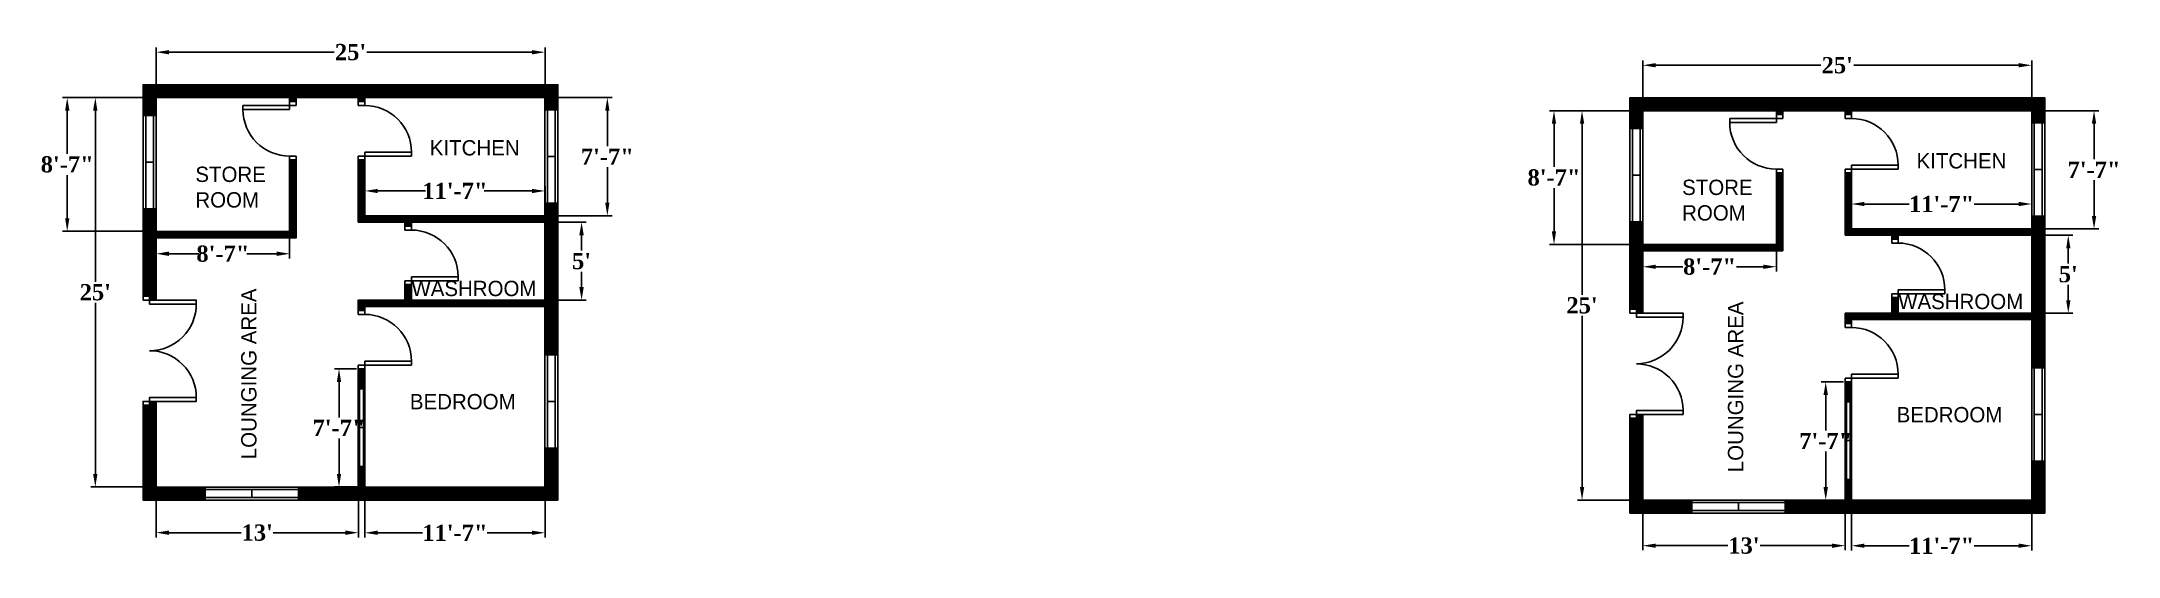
# Model space of a CAD drawing. Header units: inches. Extents: x 1925 to 3527, y 1908 to 4091.
# Drawn here: x 1925 to 3527, y 1908 to 2305 of the extents above.
import ezdxf

# ---------------------------------------------------------------- set-up
doc = ezdxf.new("R2010")
doc.units = ezdxf.units.IN
doc.header["$MEASUREMENT"] = 0
doc.styles.get("Standard").update_dxf_attribs({"font": 'timesbd.ttf'})
doc.dimstyles.get("Standard").update_dxf_attribs({"dimscale": 20, "dimtxt": 0.625, "dimasz": 0.5, "dimexe": 0.18, "dimexo": 0.0625, "dimgap": 0.09, "dimtad": 0, "dimtih": 1, "dimtoh": 1, "dimdec": 1, "dimzin": 0, "dimdsep": 46, "dimlunit": 4, "dimtxsty": 'Standard', "dimcen": 0.09, "dimadec": 0, "dimazin": 0, "dimtfac": 1, "dimtdec": 1, "dimtofl": 0, "dimtmove": 0, "dimatfit": 3, "dimfxl": 1, "dimtolj": 1, "dimtzin": 0, "dimarcsym": 0})

# ---------------------------------------------------------------- blocks, each defined once
blk = doc.blocks.new('*D11')
at = {"color": 0, "lineweight": -2, "transparency": 16777216}
for p, q in [((2168.1, 2052.4), (2150.9, 2052.4)), ((2154.5, 2042.4), (2154.5, 2014.9)), ((2154.5, 1971.4), (2154.5, 1998.8)), ((2168.1, 1961.4), (2150.9, 1961.4))]:
    blk.add_line(p, q, dxfattribs=at)
at = {"color": 0, "transparency": 16777216}
for points in [[(2152.8, 2042.4), (2156.1, 2042.4), (2154.5, 2052.4)], [(2152.8, 1971.4), (2156.1, 1971.4), (2154.5, 1961.4)]]:
    blk.add_solid(points, dxfattribs=at)
at = {"layer": 'Defpoints', "color": 0, "transparency": 16777216}
for p in [(2169.4, 2052.4), (2154.5, 1961.4), (2169.4, 1961.4)]:
    blk.add_point(p, dxfattribs=at)
at = {"color": 0, "transparency": 16777216, "insert": (2154.5, 2006.9), "char_height": 12.5, "attachment_point": 5}
blk.add_mtext('\\A1;7\'-7"', dxfattribs=at)
blk = doc.blocks.new('*D13')
at = {"color": 0, "lineweight": -2, "transparency": 16777216}
for p, q in [((2013.4, 2262.6), (2013.4, 2300)), ((2023.4, 2296.4), (2150.8, 2296.4)), ((2303.4, 2296.4), (2175.9, 2296.4)), ((2313.4, 2262.6), (2313.4, 2300))]:
    blk.add_line(p, q, dxfattribs=at)
at = {"color": 0, "transparency": 16777216}
for points in [[(2023.4, 2298), (2023.4, 2294.7), (2013.4, 2296.4)], [(2303.4, 2298), (2303.4, 2294.7), (2313.4, 2296.4)]]:
    blk.add_solid(points, dxfattribs=at)
at = {"layer": 'Defpoints', "color": 0, "transparency": 16777216}
for p in [(2313.4, 2296.4), (2013.4, 2261.4), (2313.4, 2261.4)]:
    blk.add_point(p, dxfattribs=at)
at = {"color": 0, "transparency": 16777216, "insert": (2163.4, 2296.4), "char_height": 12.5, "attachment_point": 5}
blk.add_mtext("\\A1;25'", dxfattribs=at)
blk = doc.blocks.new('*D14')
at = {"color": 0, "lineweight": -2, "transparency": 16777216}
for p, q in [((2012.1, 2261.4), (1962.9, 2261.4)), ((1966.5, 2251.4), (1966.5, 2119.5)), ((1966.5, 1971.4), (1966.5, 2103.2)), ((2012.1, 1961.4), (1962.9, 1961.4))]:
    blk.add_line(p, q, dxfattribs=at)
at = {"color": 0, "transparency": 16777216}
for points in [[(1964.8, 2251.4), (1968.1, 2251.4), (1966.5, 2261.4)], [(1964.8, 1971.4), (1968.1, 1971.4), (1966.5, 1961.4)]]:
    blk.add_solid(points, dxfattribs=at)
at = {"layer": 'Defpoints', "color": 0, "transparency": 16777216}
for p in [(2013.4, 2261.4), (1966.5, 1961.4), (2013.4, 1961.4)]:
    blk.add_point(p, dxfattribs=at)
at = {"color": 0, "transparency": 16777216, "insert": (1966.5, 2111.4), "char_height": 12.5, "attachment_point": 5}
blk.add_mtext("\\A1;25'", dxfattribs=at)
blk = doc.blocks.new('*D15')
at = {"color": 0, "lineweight": -2, "transparency": 16777216}
for p, q in [((2314.6, 2165.4), (2345.2, 2165.4)), ((2341.6, 2155.4), (2341.6, 2143.5)), ((2341.6, 2115.4), (2341.6, 2127.2)), ((2314.6, 2105.4), (2345.2, 2105.4))]:
    blk.add_line(p, q, dxfattribs=at)
at = {"color": 0, "transparency": 16777216}
for points in [[(2339.9, 2155.4), (2343.3, 2155.4), (2341.6, 2165.4)], [(2339.9, 2115.4), (2343.3, 2115.4), (2341.6, 2105.4)]]:
    blk.add_solid(points, dxfattribs=at)
at = {"layer": 'Defpoints', "color": 0, "transparency": 16777216}
for p in [(2313.4, 2165.4), (2313.4, 2105.4), (2341.6, 2105.4)]:
    blk.add_point(p, dxfattribs=at)
at = {"color": 0, "transparency": 16777216, "insert": (2341.6, 2135.4), "char_height": 12.5, "attachment_point": 5}
blk.add_mtext("\\A1;5'", dxfattribs=at)
blk = doc.blocks.new('*D17')
at = {"color": 0, "lineweight": -2, "transparency": 16777216}
for p, q in [((2012.1, 2261.4), (1941.2, 2261.4)), ((1944.8, 2251.4), (1944.8, 2218)), ((1944.8, 2168.4), (1944.8, 2201.7)), ((2012.1, 2158.4), (1941.2, 2158.4))]:
    blk.add_line(p, q, dxfattribs=at)
at = {"color": 0, "transparency": 16777216}
for points in [[(1943.2, 2251.4), (1946.5, 2251.4), (1944.8, 2261.4)], [(1943.2, 2168.4), (1946.5, 2168.4), (1944.8, 2158.4)]]:
    blk.add_solid(points, dxfattribs=at)
at = {"layer": 'Defpoints', "color": 0, "transparency": 16777216}
for p in [(1944.8, 2261.4), (2013.4, 2261.4), (2013.4, 2158.4)]:
    blk.add_point(p, dxfattribs=at)
at = {"color": 0, "transparency": 16777216, "insert": (1944.8, 2209.9), "char_height": 12.5, "attachment_point": 5}
blk.add_mtext('\\A1;8\'-7"', dxfattribs=at)
blk = doc.blocks.new('*D18')
at = {"color": 0, "lineweight": -2, "transparency": 16777216}
for p, q in [((2013.4, 2157.1), (2013.4, 2137.5)), ((2116.4, 2157.1), (2116.4, 2137.5)), ((2023.4, 2141.1), (2046.4, 2141.1)), ((2106.4, 2141.1), (2083.3, 2141.1))]:
    blk.add_line(p, q, dxfattribs=at)
at = {"color": 0, "transparency": 16777216}
for points in [[(2023.4, 2142.8), (2023.4, 2139.4), (2013.4, 2141.1)], [(2106.4, 2142.8), (2106.4, 2139.4), (2116.4, 2141.1)]]:
    blk.add_solid(points, dxfattribs=at)
at = {"layer": 'Defpoints', "color": 0, "transparency": 16777216}
for p in [(2013.4, 2158.4), (2116.4, 2158.4), (2116.4, 2141.1)]:
    blk.add_point(p, dxfattribs=at)
at = {"color": 0, "transparency": 16777216, "insert": (2064.9, 2141.1), "char_height": 12.5, "attachment_point": 5}
blk.add_mtext('\\A1;8\'-7"', dxfattribs=at)
blk = doc.blocks.new('*D19')
at = {"color": 0, "lineweight": -2, "transparency": 16777216}
for p, q in [((2174.4, 2171.6), (2174.4, 2193.1)), ((2184.4, 2189.5), (2221.2, 2189.5)), ((2303.4, 2189.5), (2266.5, 2189.5)), ((2313.4, 2171.6), (2313.4, 2193.1))]:
    blk.add_line(p, q, dxfattribs=at)
at = {"color": 0, "transparency": 16777216}
for points in [[(2184.4, 2191.1), (2184.4, 2187.8), (2174.4, 2189.5)], [(2303.4, 2191.1), (2303.4, 2187.8), (2313.4, 2189.5)]]:
    blk.add_solid(points, dxfattribs=at)
at = {"layer": 'Defpoints', "color": 0, "transparency": 16777216}
for p in [(2313.4, 2189.5), (2174.4, 2170.4), (2313.4, 2170.4)]:
    blk.add_point(p, dxfattribs=at)
at = {"color": 0, "transparency": 16777216, "insert": (2243.9, 2189.5), "char_height": 12.5, "attachment_point": 5}
blk.add_mtext('\\A1;11\'-7"', dxfattribs=at)
blk = doc.blocks.new('*D20')
at = {"color": 0, "lineweight": -2, "transparency": 16777216}
for p, q in [((2314.6, 2261.4), (2365.1, 2261.4)), ((2361.5, 2251.4), (2361.5, 2224)), ((2361.5, 2180.4), (2361.5, 2207.7)), ((2314.6, 2170.4), (2365.1, 2170.4))]:
    blk.add_line(p, q, dxfattribs=at)
at = {"color": 0, "transparency": 16777216}
for points in [[(2359.8, 2251.4), (2363.1, 2251.4), (2361.5, 2261.4)], [(2359.8, 2180.4), (2363.1, 2180.4), (2361.5, 2170.4)]]:
    blk.add_solid(points, dxfattribs=at)
at = {"layer": 'Defpoints', "color": 0, "transparency": 16777216}
for p in [(2313.4, 2261.4), (2313.4, 2170.4), (2361.5, 2170.4)]:
    blk.add_point(p, dxfattribs=at)
at = {"color": 0, "transparency": 16777216, "insert": (2361.5, 2215.9), "char_height": 12.5, "attachment_point": 5}
blk.add_mtext('\\A1;7\'-7"', dxfattribs=at)
blk = doc.blocks.new('*D21')
at = {"color": 0, "lineweight": -2, "transparency": 16777216}
for p, q in [((2174.4, 1960.1), (2174.4, 1922.5)), ((2313.4, 1960.1), (2313.4, 1922.5)), ((2184.4, 1926.1), (2218.8, 1926.1)), ((2303.4, 1926.1), (2268.9, 1926.1))]:
    blk.add_line(p, q, dxfattribs=at)
at = {"color": 0, "transparency": 16777216}
for points in [[(2184.4, 1927.8), (2184.4, 1924.5), (2174.4, 1926.1)], [(2303.4, 1927.8), (2303.4, 1924.5), (2313.4, 1926.1)]]:
    blk.add_solid(points, dxfattribs=at)
at = {"layer": 'Defpoints', "color": 0, "transparency": 16777216}
for p in [(2174.4, 1961.4), (2313.4, 1961.4), (2313.4, 1926.1)]:
    blk.add_point(p, dxfattribs=at)
at = {"color": 0, "transparency": 16777216, "insert": (2243.9, 1926.1), "char_height": 12.5, "attachment_point": 5}
blk.add_mtext('\\A1;11\'-7"', dxfattribs=at)
blk = doc.blocks.new('*D22')
at = {"color": 0, "lineweight": -2, "transparency": 16777216}
for p, q in [((2013.4, 1960.1), (2013.4, 1922.6)), ((2169.4, 1960.1), (2169.4, 1922.6)), ((2023.4, 1926.2), (2079, 1926.2)), ((2159.4, 1926.2), (2103.8, 1926.2))]:
    blk.add_line(p, q, dxfattribs=at)
at = {"color": 0, "transparency": 16777216}
for points in [[(2023.4, 1927.9), (2023.4, 1924.5), (2013.4, 1926.2)], [(2159.4, 1927.9), (2159.4, 1924.5), (2169.4, 1926.2)]]:
    blk.add_solid(points, dxfattribs=at)
at = {"layer": 'Defpoints', "color": 0, "transparency": 16777216}
for p in [(2013.4, 1961.4), (2169.4, 1961.4), (2169.4, 1926.2)]:
    blk.add_point(p, dxfattribs=at)
at = {"color": 0, "transparency": 16777216, "insert": (2091.4, 1926.2), "char_height": 12.5, "attachment_point": 5}
blk.add_mtext("\\A1;13'", dxfattribs=at)
blk = doc.blocks.new('*D30')
at = {"color": 0, "lineweight": -2, "transparency": 16777216}
for p, q in [((3315.1, 2042.3), (3297.8, 2042.3)), ((3301.4, 2032.3), (3301.4, 2005)), ((3301.4, 1961.3), (3301.4, 1988.7)), ((3315.1, 1951.3), (3297.8, 1951.3))]:
    blk.add_line(p, q, dxfattribs=at)
at = {"color": 0, "transparency": 16777216}
for points in [[(3299.7, 2032.3), (3303.1, 2032.3), (3301.4, 2042.3)], [(3299.7, 1961.3), (3303.1, 1961.3), (3301.4, 1951.3)]]:
    blk.add_solid(points, dxfattribs=at)
at = {"layer": 'Defpoints', "color": 0, "transparency": 16777216}
for p in [(3316.3, 2042.3), (3301.4, 1951.3), (3316.3, 1951.3)]:
    blk.add_point(p, dxfattribs=at)
at = {"color": 0, "transparency": 16777216, "insert": (3301.4, 1996.8), "char_height": 12.5, "attachment_point": 5}
blk.add_mtext('\\A1;7\'-7"', dxfattribs=at)
blk = doc.blocks.new('*D31')
at = {"color": 0, "lineweight": -2, "transparency": 16777216}
for p, q in [((3160.3, 2252.6), (3160.3, 2289.9)), ((3170.3, 2286.3), (3297.5, 2286.3)), ((3450.3, 2286.3), (3323.1, 2286.3)), ((3460.3, 2252.6), (3460.3, 2289.9))]:
    blk.add_line(p, q, dxfattribs=at)
at = {"color": 0, "transparency": 16777216}
for points in [[(3170.3, 2288), (3170.3, 2284.7), (3160.3, 2286.3)], [(3450.3, 2288), (3450.3, 2284.7), (3460.3, 2286.3)]]:
    blk.add_solid(points, dxfattribs=at)
at = {"layer": 'Defpoints', "color": 0, "transparency": 16777216}
for p in [(3460.3, 2286.3), (3160.3, 2251.3), (3460.3, 2251.3)]:
    blk.add_point(p, dxfattribs=at)
at = {"color": 0, "transparency": 16777216, "insert": (3310.3, 2286.3), "char_height": 12.5, "attachment_point": 5}
blk.add_mtext("\\A1;25'", dxfattribs=at)
blk = doc.blocks.new('*D25')
at = {"color": 0, "lineweight": -2, "transparency": 16777216}
for p, q in [((3159.1, 2251.3), (3109.8, 2251.3)), ((3113.4, 2241.3), (3113.4, 2109.5)), ((3113.4, 1961.3), (3113.4, 2093.2)), ((3159.1, 1951.3), (3109.8, 1951.3))]:
    blk.add_line(p, q, dxfattribs=at)
at = {"color": 0, "transparency": 16777216}
for points in [[(3111.8, 2241.3), (3115.1, 2241.3), (3113.4, 2251.3)], [(3111.8, 1961.3), (3115.1, 1961.3), (3113.4, 1951.3)]]:
    blk.add_solid(points, dxfattribs=at)
at = {"layer": 'Defpoints', "color": 0, "transparency": 16777216}
for p in [(3160.3, 2251.3), (3113.4, 1951.3), (3160.3, 1951.3)]:
    blk.add_point(p, dxfattribs=at)
at = {"color": 0, "transparency": 16777216, "insert": (3113.4, 2101.3), "char_height": 12.5, "attachment_point": 5}
blk.add_mtext("\\A1;25'", dxfattribs=at)
blk = doc.blocks.new('*D26')
at = {"color": 0, "lineweight": -2, "transparency": 16777216}
for p, q in [((3461.6, 2155.3), (3492.1, 2155.3)), ((3488.5, 2145.3), (3488.5, 2133.5)), ((3488.5, 2105.3), (3488.5, 2117.2)), ((3461.6, 2095.3), (3492.1, 2095.3))]:
    blk.add_line(p, q, dxfattribs=at)
at = {"color": 0, "transparency": 16777216}
for points in [[(3486.9, 2145.3), (3490.2, 2145.3), (3488.5, 2155.3)], [(3486.9, 2105.3), (3490.2, 2105.3), (3488.5, 2095.3)]]:
    blk.add_solid(points, dxfattribs=at)
at = {"layer": 'Defpoints', "color": 0, "transparency": 16777216}
for p in [(3460.3, 2155.3), (3460.3, 2095.3), (3488.5, 2095.3)]:
    blk.add_point(p, dxfattribs=at)
at = {"color": 0, "transparency": 16777216, "insert": (3488.5, 2125.3), "char_height": 12.5, "attachment_point": 5}
blk.add_mtext("\\A1;5'", dxfattribs=at)
blk = doc.blocks.new('*D27')
at = {"color": 0, "lineweight": -2, "transparency": 16777216}
for p, q in [((3159.1, 2251.3), (3088.2, 2251.3)), ((3091.8, 2241.3), (3091.8, 2208)), ((3091.8, 2158.3), (3091.8, 2191.7)), ((3159.1, 2148.3), (3088.2, 2148.3))]:
    blk.add_line(p, q, dxfattribs=at)
at = {"color": 0, "transparency": 16777216}
for points in [[(3090.1, 2241.3), (3093.4, 2241.3), (3091.8, 2251.3)], [(3090.1, 2158.3), (3093.4, 2158.3), (3091.8, 2148.3)]]:
    blk.add_solid(points, dxfattribs=at)
at = {"layer": 'Defpoints', "color": 0, "transparency": 16777216}
for p in [(3091.8, 2251.3), (3160.3, 2251.3), (3160.3, 2148.3)]:
    blk.add_point(p, dxfattribs=at)
at = {"color": 0, "transparency": 16777216, "insert": (3091.8, 2199.8), "char_height": 12.5, "attachment_point": 5}
blk.add_mtext('\\A1;8\'-7"', dxfattribs=at)
blk = doc.blocks.new('*D28')
at = {"color": 0, "lineweight": -2, "transparency": 16777216}
for p, q in [((3160.3, 2147.1), (3160.3, 2127.5)), ((3263.3, 2147.1), (3263.3, 2127.5)), ((3170.3, 2131.1), (3191.1, 2131.1)), ((3253.3, 2131.1), (3232.5, 2131.1))]:
    blk.add_line(p, q, dxfattribs=at)
at = {"color": 0, "transparency": 16777216}
for points in [[(3170.3, 2132.7), (3170.3, 2129.4), (3160.3, 2131.1)], [(3253.3, 2132.7), (3253.3, 2129.4), (3263.3, 2131.1)]]:
    blk.add_solid(points, dxfattribs=at)
at = {"layer": 'Defpoints', "color": 0, "transparency": 16777216}
for p in [(3160.3, 2148.3), (3263.3, 2148.3), (3263.3, 2131.1)]:
    blk.add_point(p, dxfattribs=at)
at = {"color": 0, "transparency": 16777216, "insert": (3211.8, 2131.1), "char_height": 12.5, "attachment_point": 5}
blk.add_mtext('\\A1;8\'-7"', dxfattribs=at)
blk = doc.blocks.new('*D29')
at = {"color": 0, "lineweight": -2, "transparency": 16777216}
for p, q in [((3321.3, 2161.6), (3321.3, 2183)), ((3331.3, 2179.4), (3365.8, 2179.4)), ((3450.3, 2179.4), (3415.8, 2179.4)), ((3460.3, 2161.6), (3460.3, 2183))]:
    blk.add_line(p, q, dxfattribs=at)
at = {"color": 0, "transparency": 16777216}
for points in [[(3331.3, 2181.1), (3331.3, 2177.8), (3321.3, 2179.4)], [(3450.3, 2181.1), (3450.3, 2177.8), (3460.3, 2179.4)]]:
    blk.add_solid(points, dxfattribs=at)
at = {"layer": 'Defpoints', "color": 0, "transparency": 16777216}
for p in [(3460.3, 2179.4), (3321.3, 2160.3), (3460.3, 2160.3)]:
    blk.add_point(p, dxfattribs=at)
at = {"color": 0, "transparency": 16777216, "insert": (3390.8, 2179.4), "char_height": 12.5, "attachment_point": 5}
blk.add_mtext('\\A1;11\'-7"', dxfattribs=at)
blk = doc.blocks.new('*D24')
at = {"color": 0, "lineweight": -2, "transparency": 16777216}
for p, q in [((3461.6, 2251.3), (3512, 2251.3)), ((3508.4, 2241.3), (3508.4, 2214)), ((3508.4, 2170.3), (3508.4, 2197.7)), ((3461.6, 2160.3), (3512, 2160.3))]:
    blk.add_line(p, q, dxfattribs=at)
at = {"color": 0, "transparency": 16777216}
for points in [[(3506.7, 2241.3), (3510.1, 2241.3), (3508.4, 2251.3)], [(3506.7, 2170.3), (3510.1, 2170.3), (3508.4, 2160.3)]]:
    blk.add_solid(points, dxfattribs=at)
at = {"layer": 'Defpoints', "color": 0, "transparency": 16777216}
for p in [(3460.3, 2251.3), (3460.3, 2160.3), (3508.4, 2160.3)]:
    blk.add_point(p, dxfattribs=at)
at = {"color": 0, "transparency": 16777216, "insert": (3508.4, 2205.8), "char_height": 12.5, "attachment_point": 5}
blk.add_mtext('\\A1;7\'-7"', dxfattribs=at)
blk = doc.blocks.new('*D32')
at = {"color": 0, "lineweight": -2, "transparency": 16777216}
for p, q in [((3321.3, 1950.1), (3321.3, 1912.5)), ((3460.3, 1950.1), (3460.3, 1912.5)), ((3331.3, 1916.1), (3365.8, 1916.1)), ((3450.3, 1916.1), (3415.8, 1916.1))]:
    blk.add_line(p, q, dxfattribs=at)
at = {"color": 0, "transparency": 16777216}
for points in [[(3331.3, 1917.8), (3331.3, 1914.5), (3321.3, 1916.1)], [(3450.3, 1917.8), (3450.3, 1914.5), (3460.3, 1916.1)]]:
    blk.add_solid(points, dxfattribs=at)
at = {"layer": 'Defpoints', "color": 0, "transparency": 16777216}
for p in [(3321.3, 1951.3), (3460.3, 1951.3), (3460.3, 1916.1)]:
    blk.add_point(p, dxfattribs=at)
at = {"color": 0, "transparency": 16777216, "insert": (3390.8, 1916.1), "char_height": 12.5, "attachment_point": 5}
blk.add_mtext('\\A1;11\'-7"', dxfattribs=at)
blk = doc.blocks.new('*D23')
at = {"color": 0, "lineweight": -2, "transparency": 16777216}
for p, q in [((3160.3, 1950.1), (3160.3, 1912.6)), ((3316.3, 1950.1), (3316.3, 1912.6)), ((3170.3, 1916.2), (3225.9, 1916.2)), ((3306.3, 1916.2), (3250.7, 1916.2))]:
    blk.add_line(p, q, dxfattribs=at)
at = {"color": 0, "transparency": 16777216}
for points in [[(3170.3, 1917.8), (3170.3, 1914.5), (3160.3, 1916.2)], [(3306.3, 1917.8), (3306.3, 1914.5), (3316.3, 1916.2)]]:
    blk.add_solid(points, dxfattribs=at)
at = {"layer": 'Defpoints', "color": 0, "transparency": 16777216}
for p in [(3160.3, 1951.3), (3316.3, 1951.3), (3316.3, 1916.2)]:
    blk.add_point(p, dxfattribs=at)
at = {"color": 0, "transparency": 16777216, "insert": (3238.3, 1916.2), "char_height": 12.5, "attachment_point": 5}
blk.add_mtext("\\A1;13'", dxfattribs=at)

msp = doc.modelspace()

# ---------------------------------------------------------------- hatches: boundary and pattern name
at = {"true_color": 0xddb3d4}
h = msp.add_hatch(dxfattribs=at)
h.set_pattern_fill('ANSI31', color=254)
h.paths.add_polyline_path([(2323.36, 2271.36), (2003.36, 2271.36), (2003.36, 2247.63), (2013.36, 2247.63), (2013.36, 2261.36), (2116.36, 2261.36), (2116.36, 2258.36), (2121.36, 2258.36), (2121.36, 2261.36), (2169.36, 2261.36), (2169.36, 2258.36), (2174.36, 2258.36), (2174.36, 2261.36), (2313.36, 2261.36), (2313.36, 2252), (2323.36, 2252)])
h.paths.add_polyline_path([(2323.36, 2180), (2313.36, 2180), (2313.36, 2170.36), (2205.36, 2170.36), (2174.36, 2170.36), (2174.36, 2213.36), (2169.36, 2213.36), (2169.36, 2165.36), (2205.36, 2165.36), (2205.36, 2162.36), (2210.36, 2162.36), (2210.36, 2165.36), (2313.36, 2165.36), (2313.36, 2105.36), (2210.36, 2105.36), (2210.36, 2117.36), (2205.36, 2117.36), (2205.36, 2105.36), (2169.36, 2105.36), (2169.36, 2097.36), (2174.36, 2097.36), (2174.36, 2100.36), (2313.36, 2100.36), (2313.36, 2094.36), (2313.36, 2063.23), (2323.36, 2063.23)])
h.paths.add_polyline_path([(2323.36, 1991.23), (2313.36, 1991.23), (2313.36, 1961.36), (2174.36, 1961.36), (2174.36, 1977.12), (2169.36, 1977.12), (2169.36, 1961.36), (2123.14, 1961.36), (2123.14, 1951.36), (2323.36, 1951.36)])
h.paths.add_polyline_path([(2174.36, 2052.36), (2169.36, 2052.36), (2169.36, 2049.36), (2169.36, 2037.12), (2174.36, 2037.12)])
h.paths.add_polyline_path([(2013.36, 2153.36), (2121.36, 2153.36), (2121.36, 2213.36), (2116.36, 2213.36), (2116.36, 2158.36), (2013.36, 2158.36), (2013.36, 2175.63), (2003.36, 2175.63), (2003.36, 2108.36), (2008.36, 2108.36), (2008.36, 2105.36), (2013.36, 2105.36)])
h.paths.add_polyline_path([(2013.36, 2027.36), (2008.36, 2027.36), (2008.36, 2024.36), (2003.36, 2024.36), (2003.36, 1951.36), (2051.14, 1951.36), (2051.14, 1961.36), (2013.36, 1961.36)])
h = msp.add_hatch(dxfattribs=at)
h.set_pattern_fill('ANSI31', color=254)
h.set_pattern_definition([(45, (1146.94258, -10.02986), (-0.0883883476, 0.0883883476), [])])
h.paths.add_polyline_path([(3470.31, 2261.33), (3150.31, 2261.33), (3150.31, 2237.6), (3160.31, 2237.6), (3160.31, 2251.33), (3263.31, 2251.33), (3263.31, 2248.33), (3268.31, 2248.33), (3268.31, 2251.33), (3316.31, 2251.33), (3316.31, 2248.33), (3321.31, 2248.33), (3321.31, 2251.33), (3460.31, 2251.33), (3460.31, 2241.97), (3470.31, 2241.97)])
h.paths.add_polyline_path([(3470.31, 2169.97), (3460.31, 2169.97), (3460.31, 2160.33), (3352.31, 2160.33), (3321.31, 2160.33), (3321.31, 2203.33), (3316.31, 2203.33), (3316.31, 2155.33), (3352.31, 2155.33), (3352.31, 2152.33), (3357.31, 2152.33), (3357.31, 2155.33), (3460.31, 2155.33), (3460.31, 2095.33), (3357.31, 2095.33), (3357.31, 2107.33), (3352.31, 2107.33), (3352.31, 2095.33), (3316.31, 2095.33), (3316.31, 2087.33), (3321.31, 2087.33), (3321.31, 2090.33), (3460.31, 2090.33), (3460.31, 2084.33), (3460.31, 2053.2), (3470.31, 2053.2)])
h.paths.add_polyline_path([(3470.31, 1981.2), (3460.31, 1981.2), (3460.31, 1951.33), (3321.31, 1951.33), (3321.31, 1967.09), (3316.31, 1967.09), (3316.31, 1951.33), (3270.09, 1951.33), (3270.09, 1941.33), (3470.31, 1941.33)])
h.paths.add_polyline_path([(3321.31, 2042.33), (3316.31, 2042.33), (3316.31, 2039.33), (3316.31, 2027.09), (3321.31, 2027.09)])
h.paths.add_polyline_path([(3160.31, 2143.33), (3268.31, 2143.33), (3268.31, 2203.33), (3263.31, 2203.33), (3263.31, 2148.33), (3160.31, 2148.33), (3160.31, 2165.6), (3150.31, 2165.6), (3150.31, 2098.33), (3155.31, 2098.33), (3155.31, 2095.33), (3160.31, 2095.33)])
h.paths.add_polyline_path([(3160.31, 2017.33), (3155.31, 2017.33), (3155.31, 2014.33), (3150.31, 2014.33), (3150.31, 1941.33), (3198.09, 1941.33), (3198.09, 1951.33), (3160.31, 1951.33)])

# ---------------------------------------------------------------- linework, layer by layer
for p, q in [((2013.36, 2261.36), (2116.36, 2261.36)), ((2116.36, 2261.36), (2116.36, 2252.36)), ((2121.36, 2261.36), (2121.36, 2255.36)), ((2121.36, 2261.36), (2121.36, 2258.36)), ((2169.36, 2261.36), (2169.36, 2255.36)), ((2313.36, 2261.36), (2174.36, 2261.36)), ((2174.36, 2261.36), (2174.36, 2255.36)), ((2174.36, 2261.36), (2174.36, 2258.36)), ((3160.31, 2251.33), (3263.31, 2251.33)), ((3263.31, 2251.33), (3263.31, 2242.33)), ((3268.31, 2251.33), (3268.31, 2245.33)), ((3268.31, 2251.33), (3268.31, 2248.33)), ((3316.31, 2251.33), (3316.31, 2245.33)), ((3460.31, 2251.33), (3321.31, 2251.33)), ((3321.31, 2251.33), (3321.31, 2245.33)), ((3321.31, 2251.33), (3321.31, 2248.33)), ((2116.36, 2216.36), (2116.36, 2158.36)), ((2121.36, 2216.36), (2121.36, 2153.36)), ((2169.36, 2216.36), (2169.36, 2165.36)), ((2174.36, 2219.36), (2174.36, 2170.36)), ((3263.31, 2206.33), (3263.31, 2148.33)), ((3268.31, 2206.33), (3268.31, 2143.33)), ((3316.31, 2206.33), (3316.31, 2155.33)), ((3321.31, 2209.33), (3321.31, 2160.33)), ((2169.36, 2165.36), (2205.36, 2165.36)), ((2174.36, 2170.36), (2313.36, 2170.36)), ((2313.36, 2170.36), (2205.36, 2170.36)), ((2205.36, 2165.36), (2205.36, 2159.36)), ((2313.36, 2165.36), (2210.36, 2165.36)), ((2210.36, 2165.36), (2210.36, 2159.36)), ((2210.36, 2165.36), (2313.36, 2165.36)), ((2210.36, 2165.36), (2210.36, 2162.36)), ((2210.36, 2165.36), (2210.36, 2162.36)), ((2116.36, 2158.36), (2013.36, 2158.36)), ((2121.36, 2153.36), (2013.36, 2153.36)), ((3263.31, 2148.33), (3160.31, 2148.33)), ((3316.31, 2155.33), (3352.31, 2155.33)), ((3321.31, 2160.33), (3460.31, 2160.33)), ((3460.31, 2160.33), (3352.31, 2160.33)), ((3352.31, 2155.33), (3352.31, 2149.33)), ((3357.31, 2155.33), (3460.31, 2155.33)), ((3460.31, 2155.33), (3357.31, 2155.33)), ((3357.31, 2155.33), (3357.31, 2149.33)), ((3357.31, 2155.33), (3357.31, 2152.33)), ((3357.31, 2155.33), (3357.31, 2152.33)), ((3268.31, 2143.33), (3160.31, 2143.33)), ((2205.36, 2120.36), (2205.36, 2105.36)), ((2210.36, 2123.36), (2210.36, 2105.36)), ((2169.36, 2105.36), (2205.36, 2105.36)), ((2169.36, 2094.36), (2169.36, 2105.36)), ((2174.36, 2100.36), (2313.36, 2100.36)), ((2174.36, 2100.36), (2174.36, 2097.36)), ((2174.36, 2094.36), (2174.36, 2100.36)), ((2210.36, 2105.36), (2313.36, 2105.36)), ((2313.36, 2100.36), (2313.36, 2094.36)), ((3352.31, 2110.33), (3352.31, 2095.33)), ((3357.31, 2113.33), (3357.31, 2095.33)), ((3316.31, 2084.33), (3316.31, 2095.33)), ((3316.31, 2095.33), (3352.31, 2095.33)), ((3321.31, 2084.33), (3321.31, 2090.33)), ((3321.31, 2090.33), (3460.31, 2090.33)), ((3321.31, 2090.33), (3321.31, 2087.33)), ((3357.31, 2095.33), (3460.31, 2095.33)), ((3460.31, 2090.33), (3460.31, 2084.33)), ((2169.36, 1961.36), (2169.36, 2055.36)), ((2169.36, 2052.36), (2169.36, 2049.36)), ((2174.36, 1961.36), (2174.36, 2058.36)), ((2174.36, 2052.36), (2174.36, 2049.36)), ((3316.31, 1951.33), (3316.31, 2045.33)), ((3316.31, 2042.33), (3316.31, 2039.33)), ((3321.31, 1951.33), (3321.31, 2048.33)), ((3321.31, 2042.33), (3321.31, 2039.33)), ((2013.36, 1961.36), (2013.36, 2021.36)), ((3160.31, 1951.33), (3160.31, 2011.33)), ((2313.36, 1961.36), (2174.36, 1961.36)), ((3460.31, 1951.33), (3321.31, 1951.33))]:
    msp.add_line(p, q)
at = {"color": 41, "true_color": 0xf4ee51}
for p, q in [((2013.36, 2247.63), (2003.36, 2247.63)), ((2003.36, 2247.63), (2003.36, 2175.63)), ((2005.36, 2247.63), (2005.36, 2175.63)), ((2011.36, 2175.63), (2011.36, 2247.63)), ((2013.36, 2175.63), (2013.36, 2247.63)), ((2323.36, 2252), (2313.36, 2252)), ((2313.36, 2252), (2313.36, 2180)), ((2315.36, 2252), (2315.36, 2180)), ((2321.36, 2180), (2321.36, 2252)), ((2323.36, 2180), (2323.36, 2252)), ((3160.31, 2237.6), (3150.31, 2237.6)), ((3150.31, 2237.6), (3150.31, 2165.6)), ((3152.31, 2237.6), (3152.31, 2165.6)), ((3158.31, 2165.6), (3158.31, 2237.6)), ((3160.31, 2165.6), (3160.31, 2237.6)), ((3470.31, 2241.97), (3460.31, 2241.97)), ((3460.31, 2241.97), (3460.31, 2169.97)), ((3462.31, 2241.97), (3462.31, 2169.97)), ((3468.31, 2169.97), (3468.31, 2241.97)), ((3470.31, 2169.97), (3470.31, 2241.97)), ((2011.36, 2211.63), (2005.36, 2211.63)), ((2321.36, 2216), (2315.36, 2216)), ((3158.31, 2201.6), (3152.31, 2201.6)), ((3468.31, 2205.97), (3462.31, 2205.97)), ((2313.36, 2180), (2323.36, 2180)), ((2003.36, 2175.63), (2013.36, 2175.63)), ((3150.31, 2165.6), (3160.31, 2165.6)), ((3460.31, 2169.97), (3470.31, 2169.97)), ((2323.36, 2063.23), (2313.36, 2063.23)), ((2313.36, 2063.23), (2313.36, 1991.23)), ((2315.36, 2063.23), (2315.36, 1991.23)), ((2321.36, 1991.23), (2321.36, 2063.23)), ((2323.36, 1991.23), (2323.36, 2063.23)), ((3470.31, 2053.2), (3460.31, 2053.2)), ((3460.31, 2053.2), (3460.31, 1981.2)), ((3462.31, 2053.2), (3462.31, 1981.2)), ((3468.31, 1981.2), (3468.31, 2053.2)), ((3470.31, 1981.2), (3470.31, 2053.2)), ((2169.36, 2037.12), (2174.36, 2037.12)), ((2169.36, 1977.12), (2169.36, 2037.12)), ((2170.36, 1977.12), (2170.36, 2037.12)), ((2173.36, 2037.12), (2173.36, 1977.12)), ((2174.36, 2037.12), (2174.36, 1977.12)), ((2174.36, 2037.12), (2174.36, 2007.12)), ((2321.36, 2027.23), (2315.36, 2027.23)), ((3316.31, 2027.09), (3321.31, 2027.09)), ((3316.31, 1967.09), (3316.31, 2027.09)), ((3317.31, 1967.09), (3317.31, 2027.09)), ((3320.31, 2027.09), (3320.31, 1967.09)), ((3321.31, 2027.09), (3321.31, 1967.09)), ((3321.31, 2027.09), (3321.31, 1997.09)), ((2173.36, 2007.12), (2170.36, 2007.12)), ((3468.31, 2017.2), (3462.31, 2017.2)), ((2313.36, 1991.23), (2323.36, 1991.23)), ((3320.31, 1997.09), (3317.31, 1997.09)), ((2174.36, 1977.12), (2169.36, 1977.12)), ((3460.31, 1981.2), (3470.31, 1981.2)), ((2051.14, 1961.36), (2051.14, 1951.36)), ((2123.14, 1961.36), (2051.14, 1961.36)), ((2123.14, 1959.36), (2051.14, 1959.36)), ((2087.14, 1953.36), (2087.14, 1959.36)), ((2123.14, 1951.36), (2123.14, 1961.36)), ((3321.31, 1967.09), (3316.31, 1967.09)), ((2051.14, 1953.36), (2123.14, 1953.36)), ((2051.14, 1951.36), (2123.14, 1951.36)), ((3198.09, 1951.33), (3198.09, 1941.33)), ((3270.09, 1951.33), (3198.09, 1951.33)), ((3270.09, 1949.33), (3198.09, 1949.33)), ((3198.09, 1943.33), (3270.09, 1943.33)), ((3198.09, 1941.33), (3270.09, 1941.33)), ((3234.09, 1943.33), (3234.09, 1949.33)), ((3270.09, 1941.33), (3270.09, 1951.33))]:
    msp.add_line(p, q, dxfattribs=at)
at = {"color": 240, "true_color": 0xed1f24}
for p, q in [((2116.36, 2255.36), (2080.36, 2255.36)), ((2080.36, 2255.36), (2080.36, 2252.36)), ((2080.36, 2252.36), (2116.36, 2252.36)), ((2121.36, 2258.36), (2116.36, 2258.36)), ((2116.36, 2258.36), (2116.36, 2255.36)), ((2116.36, 2255.36), (2116.36, 2258.36)), ((2116.36, 2255.36), (2121.36, 2255.36)), ((2116.36, 2252.36), (2116.36, 2255.36)), ((2116.36, 2252.36), (2116.36, 2255.36)), ((2121.36, 2255.36), (2121.36, 2258.36)), ((2121.36, 2255.36), (2121.36, 2258.36)), ((2169.36, 2258.36), (2169.36, 2255.36)), ((2174.36, 2258.36), (2169.36, 2258.36)), ((2169.36, 2255.36), (2174.36, 2255.36)), ((2174.36, 2255.36), (2174.36, 2258.36)), ((3263.31, 2245.33), (3227.31, 2245.33)), ((3227.31, 2245.33), (3227.31, 2242.33)), ((3268.31, 2248.33), (3263.31, 2248.33)), ((3263.31, 2248.33), (3263.31, 2245.33)), ((3263.31, 2245.33), (3263.31, 2248.33)), ((3263.31, 2245.33), (3268.31, 2245.33)), ((3263.31, 2242.33), (3263.31, 2245.33)), ((3263.31, 2242.33), (3263.31, 2245.33)), ((3268.31, 2245.33), (3268.31, 2248.33)), ((3268.31, 2245.33), (3268.31, 2248.33)), ((3316.31, 2248.33), (3316.31, 2245.33)), ((3321.31, 2248.33), (3316.31, 2248.33)), ((3316.31, 2245.33), (3321.31, 2245.33)), ((3321.31, 2245.33), (3321.31, 2248.33)), ((3227.31, 2242.33), (3263.31, 2242.33)), ((2121.36, 2216.36), (2116.36, 2216.36)), ((2116.36, 2216.36), (2116.36, 2213.36)), ((2116.36, 2216.36), (2116.36, 2213.36)), ((2116.36, 2213.36), (2121.36, 2213.36)), ((2121.36, 2213.36), (2121.36, 2216.36)), ((2121.36, 2213.36), (2121.36, 2216.36)), ((2169.36, 2216.36), (2169.36, 2213.36)), ((2174.36, 2216.36), (2169.36, 2216.36)), ((2169.36, 2213.36), (2174.36, 2213.36)), ((2210.36, 2219.36), (2174.36, 2219.36)), ((2174.36, 2219.36), (2174.36, 2216.36)), ((2174.36, 2213.36), (2174.36, 2216.36)), ((2174.36, 2216.36), (2210.36, 2216.36)), ((2210.36, 2216.36), (2210.36, 2219.36)), ((3268.31, 2206.33), (3263.31, 2206.33)), ((3263.31, 2206.33), (3263.31, 2203.33)), ((3263.31, 2206.33), (3263.31, 2203.33)), ((3263.31, 2203.33), (3268.31, 2203.33)), ((3268.31, 2203.33), (3268.31, 2206.33)), ((3268.31, 2203.33), (3268.31, 2206.33)), ((3316.31, 2206.33), (3316.31, 2203.33)), ((3321.31, 2206.33), (3316.31, 2206.33)), ((3316.31, 2203.33), (3321.31, 2203.33)), ((3357.31, 2209.33), (3321.31, 2209.33)), ((3321.31, 2209.33), (3321.31, 2206.33)), ((3321.31, 2203.33), (3321.31, 2206.33)), ((3321.31, 2206.33), (3357.31, 2206.33)), ((3357.31, 2206.33), (3357.31, 2209.33)), ((2205.36, 2162.36), (2205.36, 2159.36)), ((2210.36, 2162.36), (2205.36, 2162.36)), ((2205.36, 2159.36), (2210.36, 2159.36)), ((2210.36, 2159.36), (2210.36, 2162.36)), ((3352.31, 2152.33), (3352.31, 2149.33)), ((3357.31, 2152.33), (3352.31, 2152.33)), ((3352.31, 2149.33), (3357.31, 2149.33)), ((3357.31, 2149.33), (3357.31, 2152.33)), ((2205.36, 2120.36), (2205.36, 2117.36)), ((2210.36, 2120.36), (2205.36, 2120.36)), ((2205.36, 2117.36), (2210.36, 2117.36)), ((2246.36, 2123.36), (2210.36, 2123.36)), ((2210.36, 2123.36), (2210.36, 2120.36)), ((2210.36, 2117.36), (2210.36, 2120.36)), ((2210.36, 2120.36), (2246.36, 2120.36)), ((2246.36, 2120.36), (2246.36, 2123.36)), ((3352.31, 2110.33), (3352.31, 2107.33)), ((3357.31, 2110.33), (3352.31, 2110.33)), ((3352.31, 2107.33), (3357.31, 2107.33)), ((3393.31, 2113.33), (3357.31, 2113.33)), ((3357.31, 2113.33), (3357.31, 2110.33)), ((3357.31, 2107.33), (3357.31, 2110.33)), ((3357.31, 2110.33), (3393.31, 2110.33)), ((3393.31, 2110.33), (3393.31, 2113.33)), ((2169.36, 2097.36), (2169.36, 2094.36)), ((2174.36, 2097.36), (2169.36, 2097.36)), ((2169.36, 2094.36), (2174.36, 2094.36)), ((2174.36, 2094.36), (2174.36, 2097.36)), ((3316.31, 2087.33), (3316.31, 2084.33)), ((3321.31, 2087.33), (3316.31, 2087.33)), ((3316.31, 2084.33), (3321.31, 2084.33)), ((3321.31, 2084.33), (3321.31, 2087.33)), ((2169.36, 2055.36), (2169.36, 2052.36)), ((2174.36, 2055.36), (2169.36, 2055.36)), ((2169.36, 2052.36), (2174.36, 2052.36)), ((2210.36, 2058.36), (2174.36, 2058.36)), ((2174.36, 2058.36), (2174.36, 2055.36)), ((2174.36, 2052.36), (2174.36, 2055.36)), ((2174.36, 2055.36), (2210.36, 2055.36)), ((2210.36, 2055.36), (2210.36, 2058.36)), ((3316.31, 2045.33), (3316.31, 2042.33)), ((3321.31, 2045.33), (3316.31, 2045.33)), ((3316.31, 2042.33), (3321.31, 2042.33)), ((3357.31, 2048.33), (3321.31, 2048.33)), ((3321.31, 2048.33), (3321.31, 2045.33)), ((3321.31, 2042.33), (3321.31, 2045.33)), ((3321.31, 2045.33), (3357.31, 2045.33)), ((3357.31, 2045.33), (3357.31, 2048.33))]:
    msp.add_line(p, q, dxfattribs=at)
for points in [[(2003.36, 2027.36), (2003.36, 1951.36), (2323.36, 1951.36), (2323.36, 2271.36), (2003.36, 2271.36), (2003.36, 2108.36)], [(2116.36, 2261.36), (2013.36, 2261.36), (2013.36, 2158.36)], [(2169.36, 2261.36), (2121.36, 2261.36)], [(2313.36, 2170.36), (2313.36, 2261.36), (2174.36, 2261.36)], [(3150.31, 2017.33), (3150.31, 1941.33), (3470.31, 1941.33), (3470.31, 2261.33), (3150.31, 2261.33), (3150.31, 2098.33)], [(3263.31, 2251.33), (3160.31, 2251.33), (3160.31, 2148.33)], [(3316.31, 2251.33), (3268.31, 2251.33)], [(3460.31, 2160.33), (3460.31, 2251.33), (3321.31, 2251.33)], [(2313.36, 2105.36), (2313.36, 2165.36)], [(2013.36, 2153.36), (2013.36, 2105.36)], [(3460.31, 2095.33), (3460.31, 2155.33)], [(3160.31, 2143.33), (3160.31, 2095.33)], [(2174.36, 1961.36), (2313.36, 1961.36), (2313.36, 2100.36)], [(3321.31, 1951.33), (3460.31, 1951.33), (3460.31, 2090.33)], [(2013.36, 2027.36), (2013.36, 1961.36), (2169.36, 1961.36)], [(3160.31, 2017.33), (3160.31, 1951.33), (3316.31, 1951.33)]]:
    msp.add_lwpolyline(points)
for points in [[(2044.36, 2102.36), (2044.36, 2105.36), (2008.36, 2105.36), (2008.36, 2108.36), (2003.36, 2108.36), (2003.36, 2105.36), (2008.36, 2105.36), (2008.36, 2102.36), (2044.36, 2102.36, -0.4142136), (2008.36, 2066.36)], [(3191.31, 2092.33), (3191.31, 2095.33), (3155.31, 2095.33), (3155.31, 2098.33), (3150.31, 2098.33), (3150.31, 2095.33), (3155.31, 2095.33), (3155.31, 2092.33), (3191.31, 2092.33, -0.4142136), (3155.31, 2056.33)], [(2044.36, 2030.36), (2044.36, 2027.36), (2008.36, 2027.36), (2008.36, 2024.36), (2003.36, 2024.36), (2003.36, 2027.36), (2008.36, 2027.36), (2008.36, 2030.36), (2044.36, 2030.36, 0.4142136), (2008.36, 2066.36)], [(3191.31, 2020.33), (3191.31, 2017.33), (3155.31, 2017.33), (3155.31, 2014.33), (3150.31, 2014.33), (3150.31, 2017.33), (3155.31, 2017.33), (3155.31, 2020.33), (3191.31, 2020.33, 0.4142136), (3155.31, 2056.33)]]:
    msp.add_lwpolyline(points, format="xyb", dxfattribs=at)
for centre, start, end in [((2116.36, 2252.36), 180, 270), ((2174.36, 2219.36), 0, 90), ((3321.31, 2209.33), 0, 90), ((3263.31, 2242.33), 180, 270), ((2210.36, 2123.36), 0, 90), ((3357.31, 2113.33), 0, 90), ((2174.36, 2058.36), 0, 90), ((3321.31, 2048.33), 0, 90)]:
    msp.add_arc(centre, 36, start, end, dxfattribs=at)

# ---------------------------------------------------------------- texts
at = {"char_height": 11.8014, "attachment_point": 1}
for s, insert in [('{\\fTw Cen MT|b0|i0|c0|p34;KITCHEN}', (2224.53, 2228.63)), ('{\\fTw Cen MT|b0|i0|c0|p34;KITCHEN}', (3371.47, 2218.6)), ('{\\fTw Cen MT|b0|i0|c0|p34;STORE\\PROOM}', (2043.68, 2208.2)), ('{\\fTw Cen MT|b0|i0|c0|p34;STORE\\PROOM}', (3190.63, 2198.17)), ('{\\fTw Cen MT|b0|i0|c0|p34;WASHROOM}', (2210.36, 2120.26)), ('{\\fTw Cen MT|b0|i0|c0|p34;WASHROOM}', (3357.31, 2110.23)), ('{\\fTw Cen MT|b0|i0|c0|p34;BEDROOM}', (2209.17, 2033.05)), ('{\\fTw Cen MT|b0|i0|c0|p34;BEDROOM}', (3356.11, 2023.02))]:
    msp.add_mtext_dynamic_manual_height_columns(s, width=3825.2543, gutter_width=59.01, heights=[0], dxfattribs=dict(at, insert=insert))
at = {"char_height": 11.8014, "attachment_point": 1, "rotation": 90}
for insert in [(2079.02, 1982.8), (3225.96, 1972.77)]:
    msp.add_mtext_dynamic_manual_height_columns('{\\fTw Cen MT|b0|i0|c0|p34;LOUNGING AREA}', width=3825.2543, gutter_width=59.01, heights=[0], dxfattribs=dict(at, insert=insert))

# ---------------------------------------------------------------- dimensions: what is measured, and where the dimension line sits
for base, p1, p2, picture, middle in [((2313.36, 2296.36), (2013.36, 2261.36), (2313.36, 2261.36), '*D13', (2163.36, 2296.36)), ((3460.31, 2286.33), (3160.31, 2251.33), (3460.31, 2251.33), '*D31', (3310.31, 2286.33)), ((2313.36, 2189.45), (2174.36, 2170.36), (2313.36, 2170.36), '*D19', (2243.86, 2189.45)), ((3460.31, 2179.42), (3321.31, 2160.33), (3460.31, 2160.33), '*D29', (3390.81, 2179.42)), ((2116.36, 2141.11), (2013.36, 2158.36), (2116.36, 2158.36), '*D18', (2064.86, 2141.11)), ((3263.31, 2131.08), (3160.31, 2148.33), (3263.31, 2148.33), '*D28', (3211.81, 2131.08)), ((2169.36, 1926.21), (2013.36, 1961.36), (2169.36, 1961.36), '*D22', (2091.36, 1926.21)), ((2313.36, 1926.15), (2174.36, 1961.36), (2313.36, 1961.36), '*D21', (2243.86, 1926.15)), ((3316.31, 1916.18), (3160.31, 1951.33), (3316.31, 1951.33), '*D23', (3238.31, 1916.18)), ((3460.31, 1916.12), (3321.31, 1951.33), (3460.31, 1951.33), '*D32', (3390.81, 1916.12))]:
    dim = msp.add_linear_dim(base=base, p1=p1, p2=p2, dimstyle='Standard')
    dim.commit()
    dim.dimension.update_dxf_attribs({"geometry": picture, "text_midpoint": middle})
for base, p1, p2, picture, middle in [((1944.82, 2261.36), (2013.36, 2158.36), (2013.36, 2261.36), '*D17', (1944.82, 2209.86)), ((1966.48, 1961.36), (2013.36, 2261.36), (2013.36, 1961.36), '*D14', (1966.48, 2111.36)), ((2361.45, 2170.36), (2313.36, 2261.36), (2313.36, 2170.36), '*D20', (2361.45, 2215.86)), ((3091.76, 2251.33), (3160.31, 2148.33), (3160.31, 2251.33), '*D27', (3091.76, 2199.83)), ((3113.42, 1951.33), (3160.31, 2251.33), (3160.31, 1951.33), '*D25', (3113.42, 2101.33)), ((3508.39, 2160.33), (3460.31, 2251.33), (3460.31, 2160.33), '*D24', (3508.39, 2205.83)), ((2341.6, 2105.36), (2313.36, 2165.36), (2313.36, 2105.36), '*D15', (2341.6, 2135.36)), ((3488.54, 2095.33), (3460.31, 2155.33), (3460.31, 2095.33), '*D26', (3488.54, 2125.33)), ((2154.46, 1961.36), (2169.36, 2052.36), (2169.36, 1961.36), '*D11', (2154.46, 2006.86)), ((3301.4, 1951.33), (3316.31, 2042.33), (3316.31, 1951.33), '*D30', (3301.4, 1996.83))]:
    dim = msp.add_linear_dim(base=base, p1=p1, p2=p2, angle=90, dimstyle='Standard')
    dim.commit()
    dim.dimension.update_dxf_attribs({"geometry": picture, "text_midpoint": middle})

doc.saveas('drawing.dxf')
